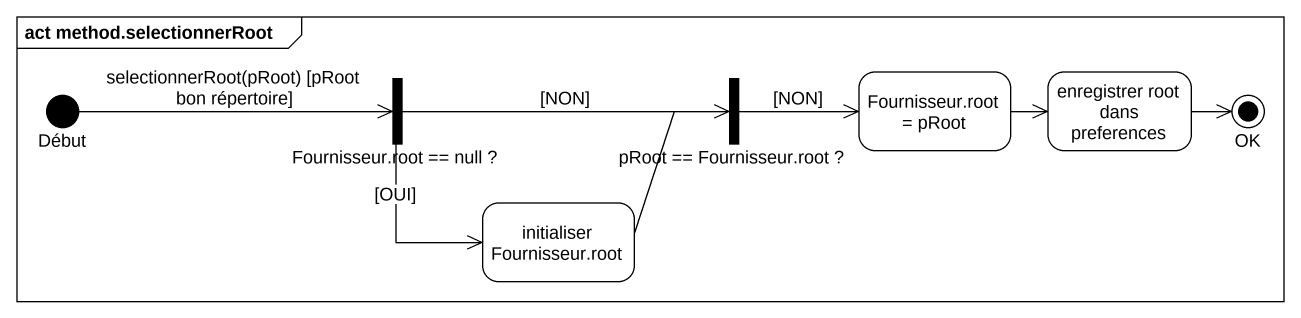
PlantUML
@startuml
mainframe act method.selectionnerRoot
hide empty description
state "Fournisseur.root == null ?" as Fournisseur_root_null <<fork>>
state "pRoot == Fournisseur.root ?" as pRoot_Fournisseur_root <<join>>
state "Fournisseur.root = pRoot" as Fournisseur_root_pRoot
state "enregistrer root dans preferences" as enregistrer_root_dans
state Début <<start>>
state OK <<end>>
state "initialiser Fournisseur.root" as initialiser_Fournisseur_root
Fournisseur_root_null -right-> pRoot_Fournisseur_root : [NON]
Fournisseur_root_null --> initialiser_Fournisseur_root : [OUI]
pRoot_Fournisseur_root -right-> Fournisseur_root_pRoot : [NON]
Fournisseur_root_pRoot -right-> enregistrer_root_dans
enregistrer_root_dans -right-> OK
Début -right-> Fournisseur_root_null : selectionnerRoot(pRoot) [pRoot bon répertoire]
initialiser_Fournisseur_root -up-> pRoot_Fournisseur_root
@enduml
